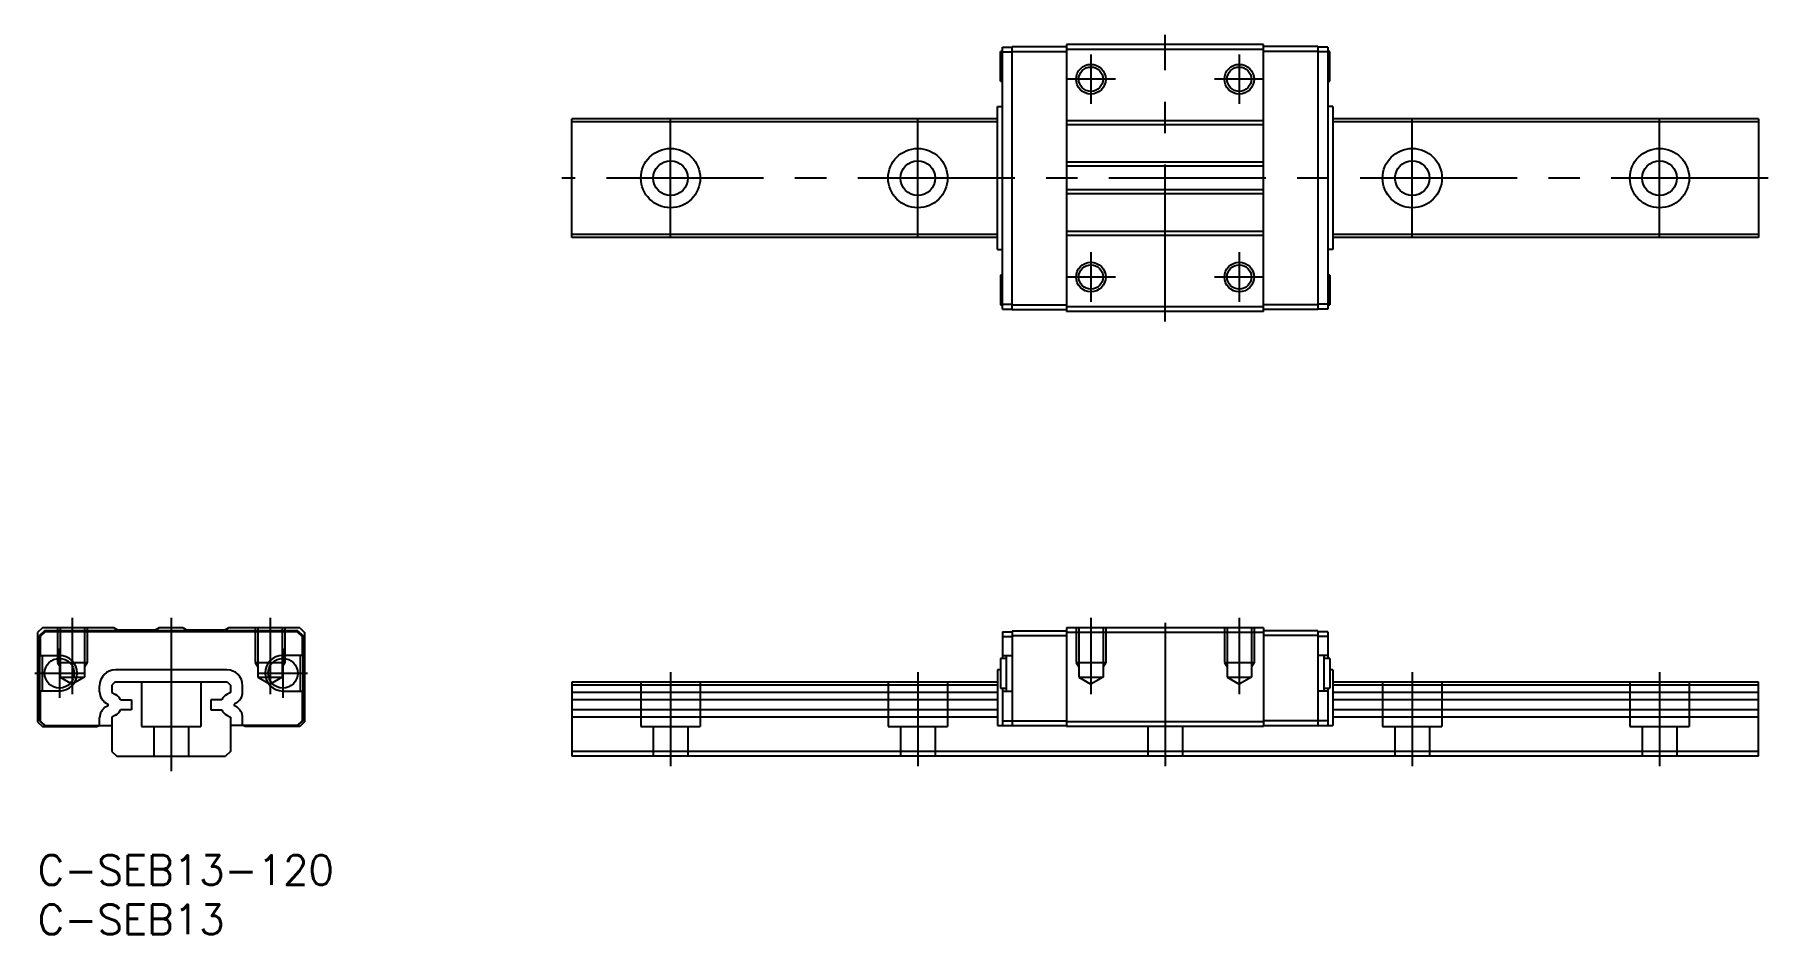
# Model space of a CAD drawing. Extents: x 0 to 175, y -8 to 83.
import ezdxf

# ---------------------------------------------------------------- set-up
doc = ezdxf.new("R2010")
doc.units = 0
doc.header["$LTSCALE"] = 0.5
doc.linetypes.add('CENTER', pattern=[50.8, 31.75, -6.35, 6.35, -6.35])
doc.linetypes.add('DASHED', pattern=[19.05, 12.7, -6.35])
doc.layers.get('0').update_dxf_attribs({"linetype": 'CONTINUOUS'})
for name, color, linetype in [('MSM_CENTER', 1, 'CENTER'), ('MSM_CONTINUOUS', 7, 'CONTINUOUS'), ('MSM_DASHED', 4, 'DASHED'), ('MSM_NARROW', 5, 'CONTINUOUS'), ('MSM_PART_NUMBER', 7, 'CONTINUOUS')]:
    doc.layers.add(name, color=color, linetype=linetype)
doc.styles.get("Standard").update_dxf_attribs({"font": 'txt.shx', "height": 1, "bigfont": 'bigfont.shx'})

# ---------------------------------------------------------------- blocks, each defined once
blk = doc.blocks.new('*U46')
at = {"layer": 'MSM_PART_NUMBER'}
blk.add_text('C-SEB13-120', height=3, dxfattribs=at).set_placement((0, -3))
blk = doc.blocks.new('*U47')
at = {"layer": 'MSM_PART_NUMBER'}
blk.add_text('C-SEB13', height=3, dxfattribs=at).set_placement((0, -8))

msp = doc.modelspace()

# ---------------------------------------------------------------- linework, layer by layer
for p, q in [((97.55, 81.26), (97.35, 81.26)), ((97.35, 78.26), (97.35, 81.26)), ((97.55, 81.71), (98.55, 81.71)), ((97.55, 55.21), (97.55, 81.71)), ((97.55, 81.21), (98.55, 81.21)), ((98.55, 81.76), (104.05, 81.76)), ((98.55, 55.16), (98.55, 81.76)), ((98.55, 81.26), (104.05, 81.26)), ((123.95, 81.96), (104.05, 81.96)), ((104.05, 81.96), (104.05, 54.96)), ((123.95, 81.46), (104.05, 81.46)), ((123.95, 54.96), (123.95, 81.96)), ((129.45, 81.76), (123.95, 81.76)), ((129.45, 81.26), (123.95, 81.26)), ((129.45, 81.76), (129.45, 55.16)), ((130.45, 81.71), (129.45, 81.71)), ((130.45, 81.21), (129.45, 81.21)), ((130.45, 81.71), (130.45, 55.21)), ((130.65, 81.26), (130.45, 81.26)), ((130.65, 78.26), (130.65, 81.26)), ((97.35, 78.26), (97.55, 78.26)), ((130.45, 78.26), (130.65, 78.26)), ((97.05, 61.23), (97.05, 75.69)), ((97.05, 75.69), (97.55, 75.69)), ((130.95, 75.69), (130.45, 75.69)), ((130.95, 75.69), (130.95, 61.23)), ((97.05, 74.46), (54, 74.46)), ((54, 62.46), (54, 74.46)), ((97.05, 74.16), (54, 74.16)), ((123.95, 74.26), (104.05, 74.26)), ((123.95, 73.86), (104.05, 73.86)), ((174, 74.46), (130.95, 74.46)), ((174, 74.16), (130.95, 74.16)), ((174, 74.46), (174, 62.46)), ((123.95, 70.06), (104.05, 70.06)), ((123.95, 69.66), (104.05, 69.66)), ((123.95, 67.26), (104.05, 67.26)), ((123.95, 66.86), (104.05, 66.86)), ((97.05, 62.76), (54, 62.76)), ((97.05, 62.46), (54, 62.46)), ((123.95, 63.06), (104.05, 63.06)), ((123.95, 62.66), (104.05, 62.66)), ((174, 62.76), (130.95, 62.76)), ((174, 62.46), (130.95, 62.46)), ((97.05, 61.23), (97.55, 61.23)), ((130.95, 61.23), (130.45, 61.23)), ((97.55, 58.66), (97.35, 58.66)), ((97.35, 58.66), (97.35, 55.66)), ((130.65, 58.66), (130.45, 58.66)), ((130.65, 58.66), (130.65, 55.66)), ((97.35, 55.66), (97.55, 55.66)), ((97.55, 55.71), (98.55, 55.71)), ((97.55, 55.21), (98.55, 55.21)), ((98.55, 55.66), (104.05, 55.66)), ((98.55, 55.16), (104.05, 55.16)), ((123.95, 55.46), (104.05, 55.46)), ((123.95, 54.96), (104.05, 54.96)), ((129.45, 55.66), (123.95, 55.66)), ((129.45, 55.16), (123.95, 55.16)), ((130.45, 55.71), (129.45, 55.71)), ((130.45, 55.21), (129.45, 55.21)), ((130.45, 55.66), (130.65, 55.66))]:
    msp.add_line(p, q)
for centre, radius in [((106.5, 78.46), 1.23), ((121.5, 78.46), 1.23), ((64, 68.46), 3), ((64, 68.46), 1.75), ((89, 68.46), 3), ((89, 68.46), 1.75), ((139, 68.46), 3), ((139, 68.46), 1.75), ((164, 68.46), 3), ((164, 68.46), 1.75), ((106.5, 58.46), 1.23), ((121.5, 58.46), 1.23)]:
    msp.add_circle(centre, radius)
at = {"layer": 'MSM_CENTER'}
for p, q in [((114, 53.96), (114, 82.96)), ((106.5, 80.96), (106.5, 75.96)), ((121.5, 80.96), (121.5, 75.96)), ((109, 78.46), (104.1, 78.46)), ((123.9, 78.46), (119, 78.46)), ((64, 62.46), (64, 74.46)), ((89, 62.46), (89, 74.46)), ((139, 62.46), (139, 74.46)), ((164, 62.46), (164, 74.46)), ((175, 68.46), (53, 68.46)), ((106.5, 60.96), (106.5, 55.96)), ((121.5, 60.96), (121.5, 55.96)), ((109, 58.46), (104.1, 58.46)), ((123.9, 58.46), (119, 58.46)), ((3.5, 24), (3.5, 16.29)), ((13.5, 24), (13.5, 8.5)), ((23.5, 24), (23.5, 16.29)), ((106.5, 24), (106.5, 16.29)), ((114, 23.5), (114, 9)), ((121.5, 24), (121.5, 16.29)), ((2.2, 20.9), (2.2, 15.9)), ((24.8, 20.9), (24.8, 15.9)), ((-0.3, 18.4), (4.7, 18.4)), ((22.3, 18.4), (27.3, 18.4)), ((64, 18.5), (64, 9)), ((89, 18.5), (89, 9)), ((139, 18.5), (139, 9)), ((164, 18.5), (164, 9))]:
    msp.add_line(p, q, dxfattribs=at)
at = {"layer": 'MSM_CONTINUOUS'}
for p, q in [((0.5, 23), (0, 22.5)), ((7.7, 23), (0.5, 23)), ((8.1, 22.75), (7.7, 23)), ((12.3, 23), (11.9, 22.75)), ((14.7, 23), (12.3, 23)), ((14.7, 23), (15.1, 22.75)), ((18.9, 22.75), (19.3, 23)), ((26.5, 23), (19.3, 23)), ((26.5, 23), (27, 22.5)), ((123.95, 23), (104.05, 23)), ((104.05, 23), (104.05, 13)), ((123.95, 23), (123.95, 13)), ((0, 22.5), (0, 13.5)), ((0.7, 22.7), (0.2, 22.2)), ((0.2, 22.2), (0.2, 13.6)), ((0.75, 22.6), (0.25, 22.1)), ((0.25, 22.1), (0.25, 20.2)), ((26.3, 22.7), (0.7, 22.7)), ((26.25, 22.6), (0.75, 22.6)), ((11.9, 22.75), (8.1, 22.75)), ((18.9, 22.75), (15.1, 22.75)), ((26.25, 22.6), (26.75, 22.1)), ((26.3, 22.7), (26.8, 22.2)), ((26.75, 22.1), (26.75, 20.2)), ((26.8, 22.2), (26.8, 13.6)), ((27, 22.5), (27, 13.5)), ((97.55, 22.6), (97.55, 19.9)), ((97.55, 22.6), (98.55, 22.6)), ((97.55, 22.1), (98.55, 22.1)), ((98.55, 22.7), (98.55, 13.1)), ((98.55, 22.7), (104.05, 22.7)), ((98.55, 22.2), (104.05, 22.2)), ((123.95, 22.5), (104.05, 22.5)), ((129.45, 22.7), (123.95, 22.7)), ((129.45, 22.2), (123.95, 22.2)), ((129.45, 22.7), (129.45, 13.1)), ((130.45, 22.6), (129.45, 22.6)), ((130.45, 22.1), (129.45, 22.1)), ((130.45, 22.6), (130.45, 19.9)), ((0.25, 20.2), (2.2, 20.2)), ((0.45, 20.2), (0.45, 16.6)), ((26.75, 20.2), (24.8, 20.2)), ((26.55, 20.2), (26.55, 16.6)), ((97.95, 19.9), (97.35, 19.9)), ((97.35, 19.9), (97.35, 16.9)), ((97.55, 20.2), (98.55, 20.2)), ((97.95, 20.2), (97.95, 16.6)), ((130.45, 20.2), (129.45, 20.2)), ((130.05, 20.2), (130.05, 16.6)), ((130.65, 19.9), (130.05, 19.9)), ((130.65, 19.9), (130.65, 16.9)), ((19.13, 18.73), (7.87, 18.73)), ((13.5, 18.73), (13.5, 18.43)), ((97.05, 18.73), (97.05, 13.1)), ((97.35, 18.73), (97.05, 18.73)), ((130.95, 18.73), (130.65, 18.73)), ((130.95, 18.73), (130.95, 13.1)), ((2.2, 16.6), (0.25, 16.6)), ((0.25, 16.6), (0.25, 13.6)), ((6.27, 16.51), (6.27, 17.13)), ((7.8, 17.5), (7.5, 17.2)), ((7.5, 17.2), (7.5, 16.46)), ((7.5, 16.46), (7.87, 16.25)), ((19.2, 17.5), (7.8, 17.5)), ((19.5, 16.46), (19.13, 16.25)), ((19.2, 17.5), (19.5, 17.2)), ((19.5, 17.2), (19.5, 16.46)), ((20.73, 16.51), (20.73, 17.13)), ((24.8, 16.6), (26.75, 16.6)), ((26.75, 16.6), (26.75, 13.6)), ((97.05, 17.5), (54, 17.5)), ((54, 17.5), (54, 10)), ((97.05, 17.2), (54, 17.2)), ((97.05, 16.46), (54, 16.46)), ((97.35, 16.9), (97.95, 16.9)), ((97.55, 16.9), (97.55, 13.1)), ((97.55, 16.6), (98.55, 16.6)), ((130.45, 16.6), (129.45, 16.6)), ((130.05, 16.9), (130.65, 16.9)), ((130.45, 16.9), (130.45, 13.1)), ((174, 17.5), (130.95, 17.5)), ((174, 17.2), (130.95, 17.2)), ((174, 16.46), (130.95, 16.46)), ((174, 10), (174, 17.5)), ((6.92, 15.38), (7.08, 15.29)), ((6.92, 15.02), (7.08, 15.11)), ((7.87, 14.15), (7.5, 13.94)), ((8.39, 15.7), (9.5, 15.7)), ((9.5, 14.7), (8.39, 14.7)), ((9.5, 15.7), (9.5, 14.7)), ((17.5, 15.7), (17.5, 14.7)), ((18.61, 15.7), (17.5, 15.7)), ((17.5, 14.7), (18.61, 14.7)), ((19.13, 14.15), (19.5, 13.94)), ((20.08, 15.38), (19.92, 15.29)), ((19.92, 15.29), (19.92, 15.29)), ((19.92, 15.11), (19.92, 15.11)), ((20.08, 15.02), (19.92, 15.11)), ((97.05, 15.7), (54, 15.7)), ((97.05, 14.7), (54, 14.7)), ((174, 15.7), (130.95, 15.7)), ((174, 14.7), (130.95, 14.7)), ((0, 13.5), (0.5, 13)), ((0.2, 13.6), (0.7, 13.1)), ((0.25, 13.6), (0.75, 13.1)), ((0.5, 13), (6, 13)), ((0.7, 13.1), (7.5, 13.1)), ((6, 13), (6.22, 13.1)), ((6.27, 13.1), (6.27, 13.89)), ((6.27, 13.1), (6.57, 13.1)), ((7.5, 13.94), (7.5, 10.5)), ((19.5, 13.94), (19.5, 10.5)), ((26.3, 13.1), (19.5, 13.1)), ((20.73, 13.1), (20.73, 13.89)), ((21, 13), (20.78, 13.1)), ((26.5, 13), (21, 13)), ((26.75, 13.6), (26.25, 13.1)), ((26.8, 13.6), (26.3, 13.1)), ((27, 13.5), (26.5, 13)), ((97.05, 13.94), (54, 13.94)), ((97.05, 13.1), (104.05, 13.1)), ((97.55, 13.6), (104.05, 13.6)), ((123.95, 13.5), (104.05, 13.5)), ((123.95, 13), (104.05, 13)), ((130.45, 13.6), (123.95, 13.6)), ((123.95, 13.1), (130.95, 13.1)), ((174, 13.94), (130.95, 13.94)), ((7.5, 10.5), (8, 10)), ((8, 10), (19, 10)), ((19.5, 10.5), (19, 10)), ((174, 10.5), (54, 10.5)), ((174, 10), (54, 10))]:
    msp.add_line(p, q, dxfattribs=at)
for centre in [(2.2, 18.4), (24.8, 18.4)]:
    msp.add_circle(centre, 1.5, dxfattribs=at)
for centre, radius, start, end in [((2.2, 18.4), 1.8, 270, 90), ((24.8, 18.4), 1.8, 90, 270), ((7.87, 17.13), 1.6, 90, 179.9992), ((19.13, 17.13), 1.6, 0.0008, 89.9992), ((7.57, 16.51), 1.3, 180, 240), ((7.21, 15.11), 1.32, 26.598, 60), ((19.79, 15.11), 1.32, 120, 153.402), ((19.43, 16.51), 1.3, 300, 0), ((7.57, 13.89), 1.3, 120, 180), ((7.03, 15.2), 0.1, 300.1821, 59.9319), ((7.21, 15.29), 1.32, 300, 333.402), ((19.79, 15.29), 1.32, 206.598, 240), ((19.97, 15.2), 0.1, 120.0681, 239.8179), ((19.43, 13.89), 1.3, 0, 60)]:
    msp.add_arc(centre, radius, start, end, dxfattribs=at)
at = {"layer": 'MSM_DASHED'}
for p, q in [((2, 23), (2, 19.5)), ((2.27, 23), (2.27, 18)), ((4.73, 23), (4.73, 18)), ((5, 23), (5, 19.5)), ((22, 23), (22, 19.5)), ((22.27, 23), (22.27, 18)), ((24.73, 23), (24.73, 18)), ((25, 23), (25, 19.5)), ((105, 23), (105, 19.5)), ((105.27, 23), (105.27, 18)), ((107.73, 23), (107.73, 18)), ((108, 23), (108, 19.5)), ((120, 23), (120, 19.5)), ((120.27, 23), (120.27, 18)), ((122.73, 23), (122.73, 18)), ((123, 23), (123, 19.5)), ((2, 19.5), (2.27, 19.03)), ((2, 19.5), (5, 19.5)), ((5, 19.5), (4.73, 19.03)), ((22, 19.5), (22.27, 19.03)), ((22, 19.5), (25, 19.5)), ((25, 19.5), (24.73, 19.03)), ((105, 19.5), (105.27, 19.03)), ((105, 19.5), (108, 19.5)), ((108, 19.5), (107.73, 19.03)), ((120, 19.5), (120.27, 19.03)), ((120, 19.5), (123, 19.5)), ((123, 19.5), (122.73, 19.03)), ((2.27, 18), (4.73, 18)), ((2.27, 18), (3.5, 17.29)), ((4.73, 18), (3.5, 17.29)), ((22.27, 18), (24.73, 18)), ((22.27, 18), (23.5, 17.29)), ((24.73, 18), (23.5, 17.29)), ((105.27, 18), (107.73, 18)), ((105.27, 18), (106.5, 17.29)), ((107.73, 18), (106.5, 17.29)), ((120.27, 18), (122.73, 18)), ((120.27, 18), (121.5, 17.29)), ((122.73, 18), (121.5, 17.29)), ((10.5, 17.5), (10.5, 13)), ((16.5, 17.5), (16.5, 13)), ((61, 17.5), (61, 13)), ((67, 17.5), (67, 13)), ((86, 17.5), (86, 13)), ((92, 17.5), (92, 13)), ((136, 17.5), (136, 13)), ((142, 17.5), (142, 13)), ((161, 17.5), (161, 13)), ((167, 17.5), (167, 13)), ((10.5, 13), (16.5, 13)), ((11.75, 13), (11.75, 10)), ((15.25, 13), (15.25, 10)), ((61, 13), (67, 13)), ((62.25, 13), (62.25, 10)), ((65.75, 13), (65.75, 10)), ((86, 13), (92, 13)), ((87.25, 13), (87.25, 10)), ((90.75, 13), (90.75, 10)), ((112.25, 13), (112.25, 10)), ((115.75, 13), (115.75, 10)), ((136, 13), (142, 13)), ((137.25, 13), (137.25, 10)), ((140.75, 13), (140.75, 10)), ((161, 13), (167, 13)), ((162.25, 13), (162.25, 10)), ((165.75, 13), (165.75, 10))]:
    msp.add_line(p, q, dxfattribs=at)
at = {"layer": 'MSM_NARROW'}
for centre in [(106.5, 78.46), (121.5, 78.46), (106.5, 58.46), (121.5, 58.46)]:
    msp.add_circle(centre, 1.5, dxfattribs=at)

# ---------------------------------------------------------------- block references
at = {"layer": 'MSM_CONTINUOUS'}
for name in ['*U46', '*U47']:
    msp.add_blockref(name, (0, 0), dxfattribs=at)

doc.saveas('drawing.dxf')
